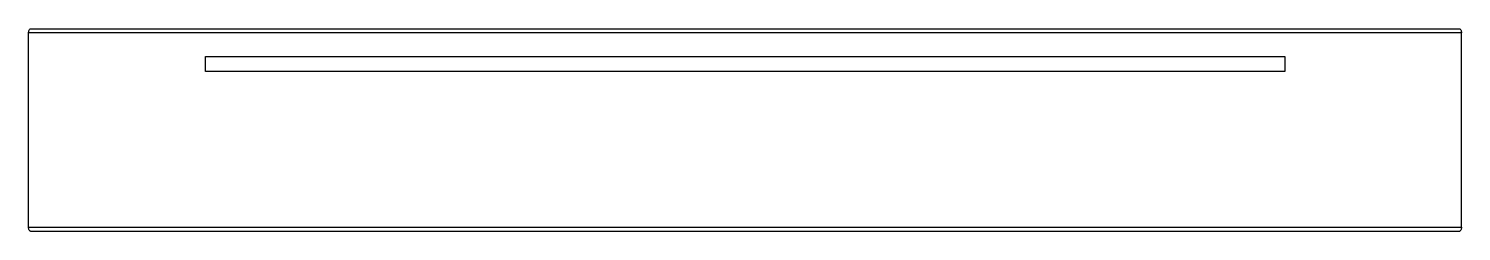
# Model space of a CAD drawing. Header units: millimetres. Extents: x -1380 to 0, y -64 to 131.
import ezdxf

# ---------------------------------------------------------------- set-up
doc = ezdxf.new("R2010")
doc.units = ezdxf.units.MM

msp = doc.modelspace()

# ---------------------------------------------------------------- linework, layer by layer
at = {"color": 7, "linetype": 'Continuous', "lineweight": 25}
for p, q in [((0, 126.9), (-1380, 126.9)), ((-1380, -60.1), (-1380, 126.9)), ((-1377.9, 130.9), (-1.9, 130.9)), ((0, -60.1), (0, 126.9)), ((-1209.5, 104.3), (-170.1, 104.3)), ((-1209.5, 89.8), (-1209.5, 104.3)), ((-170.1, 104.3), (-170.1, 89.8)), ((-170.1, 89.8), (-1209.5, 89.8)), ((-1380, -60.1), (0, -60.1)), ((-1.9, -64.1), (-1377.9, -64.1))]:
    msp.add_line(p, q, dxfattribs=at)
at = {"color": 7, "linetype": 'Continuous', "lineweight": 25, "flags": 128}
for points in [[(-1380, 126.9), (-1380, 127.6), (-1379.9, 128.3), (-1379.7, 128.9), (-1379.5, 129.5), (-1379.3, 130), (-1379, 130.4), (-1378.6, 130.7), (-1378.3, 130.9), (-1377.9, 130.9)], [(-1.9, 130.9), (-1.5, 130.8), (-1.2, 130.6), (-0.8, 130.2), (-0.5, 129.7), (-0.3, 129.1), (-0.1, 128.4), (0, 127.7), (0, 126.9)], [(-1377.9, -64.1), (-1378.3, -64), (-1378.7, -63.8), (-1379.1, -63.4), (-1379.4, -62.9), (-1379.7, -62.3), (-1379.8, -61.6), (-1380, -60.9), (-1380, -60.1)], [(0, -60.1), (0, -60.9), (-0.1, -61.6), (-0.3, -62.3), (-0.5, -62.9), (-0.8, -63.4), (-1.2, -63.8), (-1.5, -64), (-1.9, -64.1)]]:
    msp.add_lwpolyline(points, dxfattribs=at)

doc.saveas('drawing.dxf')
